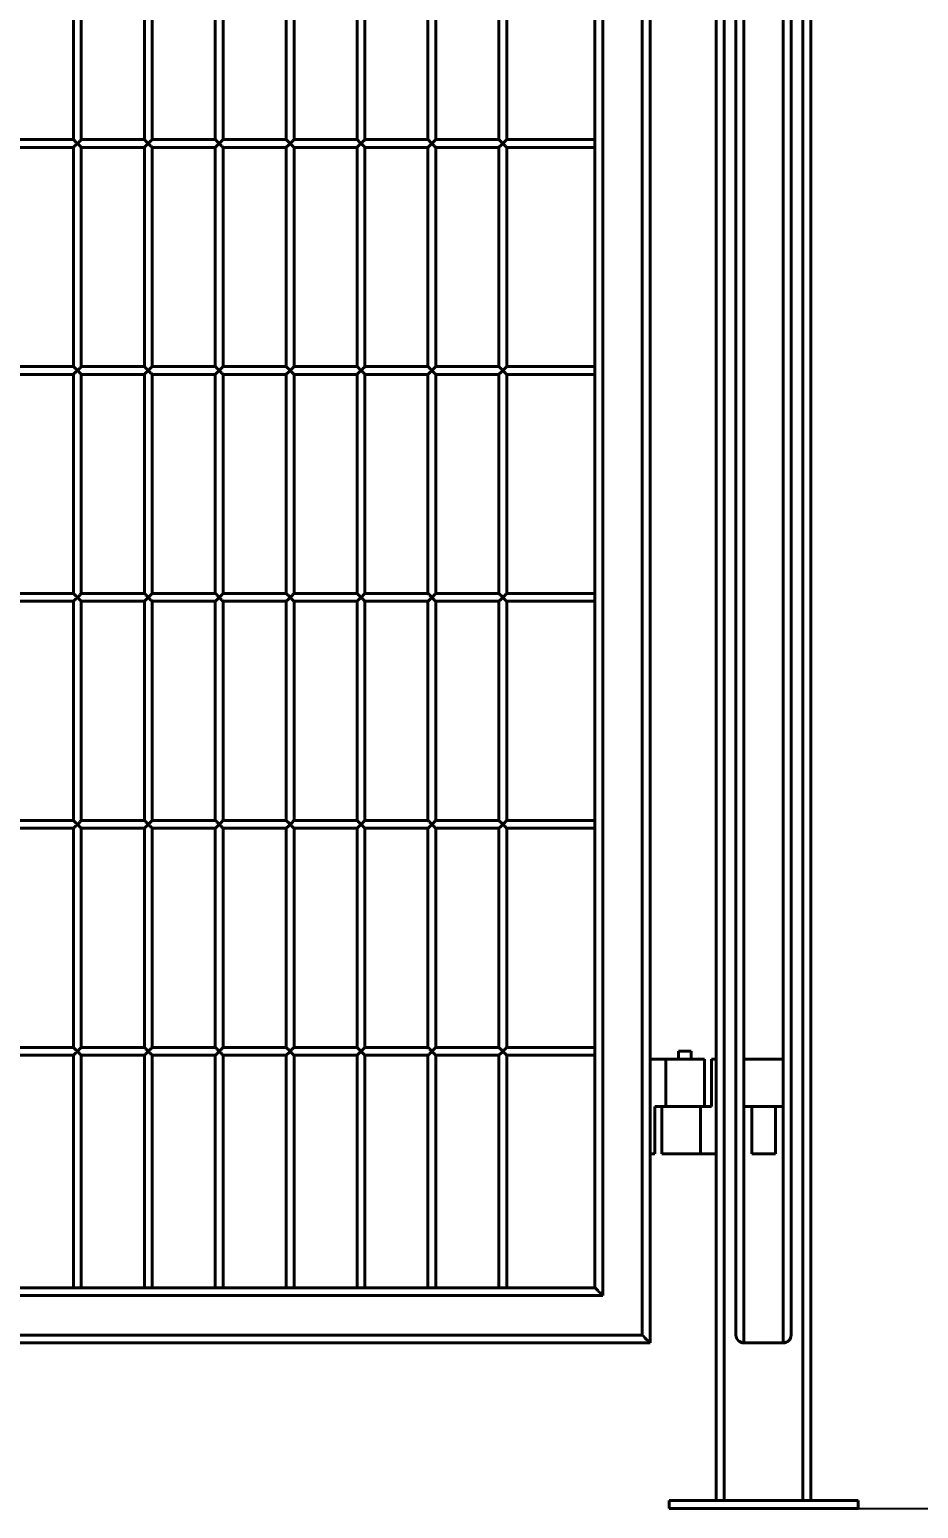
# Model space of a CAD drawing. Header units: millimetres. Extents: x 0 to 297, y 0 to 210.
# Drawn here: x 108.4 to 114.04, y 155.71 to 165.09 of the extents above; entities that cross this region are included whole.
import ezdxf

# ---------------------------------------------------------------- set-up
doc = ezdxf.new("R2010")
doc.units = ezdxf.units.MM
doc.header["$PDSIZE"] = -1
doc.layers.add('标注层', color=4, linetype='Continuous', lineweight=15)
doc.layers.add('轮廓实线层', color=7, linetype='Continuous', lineweight=40)
doc.styles.get("Standard").update_dxf_attribs({"font": 'gbeitc.shx', "height": 3.5})
doc.dimstyles.new('ISO-25', dxfattribs={"dimtxt": 3.5, "dimasz": 2.5, "dimexe": 1.25, "dimexo": 0, "dimtad": 1, "dimtoh": 1, "dimdec": 1, "dimlfac": 100, "dimdsep": 46, "dimtxsty": 'Standard', "dimcen": 2.5, "dimadec": 0, "dimazin": 0, "dimtfac": 1, "dimtdec": 1, "dimtmove": 0, "dimatfit": 3, "dimfxl": 1, "dimarcsym": 0})

# ---------------------------------------------------------------- blocks, each defined once
blk = doc.blocks.new('*D5')
at = {"layer": 'Defpoints', "color": 0, "transparency": 16777216}
for p in [(113.3609, 175.7603), (113.6609, 155.7103), (124.0767, 155.7103)]:
    blk.add_point(p, dxfattribs=at)
at = {"layer": '标注层', "color": 0, "lineweight": -2, "transparency": 16777216}
for p, q in [((113.3609, 175.7603), (125.3267, 175.7603)), ((124.0767, 173.2603), (124.0767, 158.2103)), ((113.6609, 155.7103), (125.3267, 155.7103))]:
    blk.add_line(p, q, dxfattribs=at)
at = {"layer": '标注层', "color": 0, "transparency": 16777216}
for points in [[(123.66, 173.2603), (124.4934, 173.2603), (124.0767, 175.7603)], [(123.66, 158.2103), (124.4934, 158.2103), (124.0767, 155.7103)]]:
    blk.add_solid(points, dxfattribs=at)
at = {"layer": '标注层', "color": 0, "transparency": 16777216, "insert": (121.7017, 165.7353), "char_height": 3.5, "attachment_point": 5, "rotation": 90}
blk.add_mtext('2005', dxfattribs=at)

msp = doc.modelspace()

# ---------------------------------------------------------------- linework, layer by layer
at = {"layer": '轮廓实线层', "color": 7, "linetype": 'Continuous', "lineweight": 40}
for p, q in [((112.7609, 155.7603), (112.7609, 175.7603)), ((112.8109, 175.7603), (112.8109, 155.7603)), ((113.3109, 155.7603), (113.3109, 175.7603)), ((113.3609, 175.7603), (113.3609, 155.7603)), ((112.2909, 156.8103), (112.2909, 174.7103)), ((112.3409, 174.7603), (112.3409, 156.7603)), ((112.8859, 156.8103), (112.8859, 174.7103)), ((112.9359, 174.7603), (112.9359, 156.7603)), ((113.1859, 156.7603), (113.1859, 174.7603)), ((113.2359, 174.7103), (113.2359, 156.8103)), ((112.0409, 174.4603), (112.0409, 157.0603)), ((111.9909, 157.1103), (111.9909, 174.4103)), ((108.6809, 165.7853), (108.6809, 164.3953)), ((108.7309, 164.3953), (108.7309, 165.7853)), ((109.1309, 165.7853), (109.1309, 164.3953)), ((109.1809, 164.3953), (109.1809, 165.7853)), ((109.5809, 165.7853), (109.5809, 164.3953)), ((109.6309, 164.3953), (109.6309, 165.7853)), ((110.0309, 165.7853), (110.0309, 164.3953)), ((110.0809, 164.3953), (110.0809, 165.7853)), ((110.4809, 165.7853), (110.4809, 164.3953)), ((110.5309, 164.3953), (110.5309, 165.7853)), ((110.9309, 165.7853), (110.9309, 164.3953)), ((110.9809, 164.3953), (110.9809, 165.7853)), ((111.3809, 165.7853), (111.3809, 164.3953)), ((111.4309, 164.3953), (111.4309, 165.7853)), ((108.6809, 164.3953), (108.2809, 164.3953)), ((109.1309, 164.3953), (108.7309, 164.3953)), ((109.5809, 164.3953), (109.1809, 164.3953)), ((110.0309, 164.3953), (109.6309, 164.3953)), ((110.4809, 164.3953), (110.0809, 164.3953)), ((110.9309, 164.3953), (110.5309, 164.3953)), ((111.3809, 164.3953), (110.9809, 164.3953)), ((111.9909, 164.3953), (111.4309, 164.3953)), ((108.2809, 164.3453), (108.6809, 164.3453)), ((108.6809, 164.3453), (108.6809, 162.9553)), ((108.7309, 162.9553), (108.7309, 164.3453)), ((108.7309, 164.3453), (109.1309, 164.3453)), ((109.1309, 164.3453), (109.1309, 162.9553)), ((109.1809, 162.9553), (109.1809, 164.3453)), ((109.1809, 164.3453), (109.5809, 164.3453)), ((109.5809, 164.3453), (109.5809, 162.9553)), ((109.6309, 162.9553), (109.6309, 164.3453)), ((109.6309, 164.3453), (110.0309, 164.3453)), ((110.0309, 164.3453), (110.0309, 162.9553)), ((110.0809, 162.9553), (110.0809, 164.3453)), ((110.0809, 164.3453), (110.4809, 164.3453)), ((110.4809, 164.3453), (110.4809, 162.9553)), ((110.5309, 162.9553), (110.5309, 164.3453)), ((110.5309, 164.3453), (110.9309, 164.3453)), ((110.9309, 164.3453), (110.9309, 162.9553)), ((110.9809, 162.9553), (110.9809, 164.3453)), ((110.9809, 164.3453), (111.3809, 164.3453)), ((111.3809, 164.3453), (111.3809, 162.9553)), ((111.4309, 162.9553), (111.4309, 164.3453)), ((111.4309, 164.3453), (111.9909, 164.3453)), ((108.6809, 162.9553), (108.2809, 162.9553)), ((108.2809, 162.9053), (108.6809, 162.9053)), ((108.6809, 162.9053), (108.6809, 161.5153)), ((109.1309, 162.9553), (108.7309, 162.9553)), ((108.7309, 161.5153), (108.7309, 162.9053)), ((108.7309, 162.9053), (109.1309, 162.9053)), ((109.1309, 162.9053), (109.1309, 161.5153)), ((109.5809, 162.9553), (109.1809, 162.9553)), ((109.1809, 161.5153), (109.1809, 162.9053)), ((109.1809, 162.9053), (109.5809, 162.9053)), ((109.5809, 162.9053), (109.5809, 161.5153)), ((110.0309, 162.9553), (109.6309, 162.9553)), ((109.6309, 161.5153), (109.6309, 162.9053)), ((109.6309, 162.9053), (110.0309, 162.9053)), ((110.0309, 162.9053), (110.0309, 161.5153)), ((110.4809, 162.9553), (110.0809, 162.9553)), ((110.0809, 161.5153), (110.0809, 162.9053)), ((110.0809, 162.9053), (110.4809, 162.9053)), ((110.4809, 162.9053), (110.4809, 161.5153)), ((110.9309, 162.9553), (110.5309, 162.9553)), ((110.5309, 161.5153), (110.5309, 162.9053)), ((110.5309, 162.9053), (110.9309, 162.9053)), ((110.9309, 162.9053), (110.9309, 161.5153)), ((111.3809, 162.9553), (110.9809, 162.9553)), ((110.9809, 161.5153), (110.9809, 162.9053)), ((110.9809, 162.9053), (111.3809, 162.9053)), ((111.3809, 162.9053), (111.3809, 161.5153)), ((111.9909, 162.9553), (111.4309, 162.9553)), ((111.4309, 161.5153), (111.4309, 162.9053)), ((111.4309, 162.9053), (111.9909, 162.9053)), ((108.6809, 161.5153), (108.2809, 161.5153)), ((109.1309, 161.5153), (108.7309, 161.5153)), ((109.5809, 161.5153), (109.1809, 161.5153)), ((110.0309, 161.5153), (109.6309, 161.5153)), ((110.4809, 161.5153), (110.0809, 161.5153)), ((110.9309, 161.5153), (110.5309, 161.5153)), ((111.3809, 161.5153), (110.9809, 161.5153)), ((111.9909, 161.5153), (111.4309, 161.5153)), ((108.2809, 161.4653), (108.6809, 161.4653)), ((108.6809, 161.4653), (108.6809, 160.0753)), ((108.7309, 160.0753), (108.7309, 161.4653)), ((108.7309, 161.4653), (109.1309, 161.4653)), ((109.1309, 161.4653), (109.1309, 160.0753)), ((109.1809, 160.0753), (109.1809, 161.4653)), ((109.1809, 161.4653), (109.5809, 161.4653)), ((109.5809, 161.4653), (109.5809, 160.0753)), ((109.6309, 160.0753), (109.6309, 161.4653)), ((109.6309, 161.4653), (110.0309, 161.4653)), ((110.0309, 161.4653), (110.0309, 160.0753)), ((110.0809, 160.0753), (110.0809, 161.4653)), ((110.0809, 161.4653), (110.4809, 161.4653)), ((110.4809, 161.4653), (110.4809, 160.0753)), ((110.5309, 160.0753), (110.5309, 161.4653)), ((110.5309, 161.4653), (110.9309, 161.4653)), ((110.9309, 161.4653), (110.9309, 160.0753)), ((110.9809, 160.0753), (110.9809, 161.4653)), ((110.9809, 161.4653), (111.3809, 161.4653)), ((111.3809, 161.4653), (111.3809, 160.0753)), ((111.4309, 160.0753), (111.4309, 161.4653)), ((111.4309, 161.4653), (111.9909, 161.4653)), ((108.6809, 160.0753), (108.2809, 160.0753)), ((109.1309, 160.0753), (108.7309, 160.0753)), ((109.5809, 160.0753), (109.1809, 160.0753)), ((110.0309, 160.0753), (109.6309, 160.0753)), ((110.4809, 160.0753), (110.0809, 160.0753)), ((110.9309, 160.0753), (110.5309, 160.0753)), ((111.3809, 160.0753), (110.9809, 160.0753)), ((111.9909, 160.0753), (111.4309, 160.0753)), ((108.2809, 160.0253), (108.6809, 160.0253)), ((108.6809, 160.0253), (108.6809, 158.6353)), ((108.7309, 158.6353), (108.7309, 160.0253)), ((108.7309, 160.0253), (109.1309, 160.0253)), ((109.1309, 160.0253), (109.1309, 158.6353)), ((109.1809, 158.6353), (109.1809, 160.0253)), ((109.1809, 160.0253), (109.5809, 160.0253)), ((109.5809, 160.0253), (109.5809, 158.6353)), ((109.6309, 158.6353), (109.6309, 160.0253)), ((109.6309, 160.0253), (110.0309, 160.0253)), ((110.0309, 160.0253), (110.0309, 158.6353)), ((110.0809, 158.6353), (110.0809, 160.0253)), ((110.0809, 160.0253), (110.4809, 160.0253)), ((110.4809, 160.0253), (110.4809, 158.6353)), ((110.5309, 158.6353), (110.5309, 160.0253)), ((110.5309, 160.0253), (110.9309, 160.0253)), ((110.9309, 160.0253), (110.9309, 158.6353)), ((110.9809, 158.6353), (110.9809, 160.0253)), ((110.9809, 160.0253), (111.3809, 160.0253)), ((111.3809, 160.0253), (111.3809, 158.6353)), ((111.4309, 158.6353), (111.4309, 160.0253)), ((111.4309, 160.0253), (111.9909, 160.0253)), ((108.6809, 158.6353), (108.2809, 158.6353)), ((108.2809, 158.5853), (108.6809, 158.5853)), ((108.6809, 158.5853), (108.6809, 157.1103)), ((109.1309, 158.6353), (108.7309, 158.6353)), ((108.7309, 157.1103), (108.7309, 158.5853)), ((108.7309, 158.5853), (109.1309, 158.5853)), ((109.1309, 158.5853), (109.1309, 157.1103)), ((109.5809, 158.6353), (109.1809, 158.6353)), ((109.1809, 157.1103), (109.1809, 158.5853)), ((109.1809, 158.5853), (109.5809, 158.5853)), ((109.5809, 158.5853), (109.5809, 157.1103)), ((110.0309, 158.6353), (109.6309, 158.6353)), ((109.6309, 157.1103), (109.6309, 158.5853)), ((109.6309, 158.5853), (110.0309, 158.5853)), ((110.0309, 158.5853), (110.0309, 157.1103)), ((110.4809, 158.6353), (110.0809, 158.6353)), ((110.0809, 157.1103), (110.0809, 158.5853)), ((110.0809, 158.5853), (110.4809, 158.5853)), ((110.4809, 158.5853), (110.4809, 157.1103)), ((110.9309, 158.6353), (110.5309, 158.6353)), ((110.5309, 157.1103), (110.5309, 158.5853)), ((110.5309, 158.5853), (110.9309, 158.5853)), ((110.9309, 158.5853), (110.9309, 157.1103)), ((111.3809, 158.6353), (110.9809, 158.6353)), ((110.9809, 157.1103), (110.9809, 158.5853)), ((110.9809, 158.5853), (111.3809, 158.5853)), ((111.3809, 158.5853), (111.3809, 157.1103)), ((111.9909, 158.6353), (111.4309, 158.6353)), ((111.4309, 157.1103), (111.4309, 158.5853)), ((111.4309, 158.5853), (111.9909, 158.5853)), ((112.5209, 158.6103), (112.5209, 158.5603)), ((112.5209, 158.6103), (112.6009, 158.6103)), ((112.6009, 158.5603), (112.6009, 158.6103)), ((112.3409, 158.5603), (112.4409, 158.5603)), ((112.6859, 158.5603), (112.4409, 158.5603)), ((112.4409, 158.5603), (112.4409, 158.2603)), ((112.6859, 158.2603), (112.6859, 158.5603)), ((112.7309, 158.2603), (112.7309, 158.5603)), ((112.7309, 158.5603), (112.7609, 158.5603)), ((112.9359, 158.5603), (112.9359, 158.2603)), ((112.9359, 158.5603), (113.1859, 158.5603)), ((113.1859, 158.2603), (113.1859, 158.5603)), ((112.3709, 158.2603), (112.3709, 157.9603)), ((112.4409, 158.2603), (112.3709, 158.2603)), ((112.4159, 158.2603), (112.4159, 157.9603)), ((112.4409, 158.2603), (112.5509, 158.2603)), ((112.6609, 158.2603), (112.5509, 158.2603)), ((112.6609, 157.9603), (112.6609, 158.2603)), ((112.6609, 158.2603), (112.7309, 158.2603)), ((112.9359, 158.2603), (113.1859, 158.2603)), ((112.9859, 158.2603), (112.9859, 157.9603)), ((113.1359, 158.2603), (113.1359, 157.9603)), ((112.3709, 157.9603), (112.3409, 157.9603)), ((112.4159, 157.9603), (112.6609, 157.9603)), ((112.7609, 157.9603), (112.6609, 157.9603)), ((113.1359, 157.9603), (112.9859, 157.9603)), ((104.1309, 157.1103), (111.9909, 157.1103)), ((112.0409, 157.0603), (104.0809, 157.0603)), ((103.8309, 156.8103), (112.2909, 156.8103)), ((112.3409, 156.7603), (103.7809, 156.7603)), ((113.1859, 156.7603), (112.9359, 156.7603)), ((112.4609, 155.7603), (113.6609, 155.7603)), ((112.4609, 155.7603), (112.4609, 155.7103)), ((113.6609, 155.7603), (113.6609, 155.7103)), ((112.4609, 155.7103), (113.6609, 155.7103))]:
    msp.add_line(p, q, dxfattribs=at)
at = {"layer": '轮廓实线层', "color": 7, "linetype": 'Continuous', "lineweight": 40, "flags": 128}
for points in [[(108.6809, 164.3953), (108.681, 164.3952), (108.6819, 164.3943), (108.6835, 164.3926), (108.6859, 164.3902), (108.6891, 164.3871), (108.6927, 164.3834), (108.6969, 164.3793), (108.7013, 164.3749), (108.7059, 164.3703)], [(108.7059, 164.3703), (108.7102, 164.3746), (108.7145, 164.3788), (108.7184, 164.3828), (108.722, 164.3863), (108.7251, 164.3894), (108.7276, 164.3919), (108.7294, 164.3938), (108.7305, 164.3949), (108.7309, 164.3953)], [(109.1309, 164.3953), (109.131, 164.3952), (109.1319, 164.3943), (109.1335, 164.3926), (109.136, 164.3902), (109.1391, 164.3871), (109.1427, 164.3834), (109.1469, 164.3793), (109.1513, 164.3749), (109.1559, 164.3703)], [(109.1559, 164.3703), (109.1602, 164.3746), (109.1645, 164.3788), (109.1684, 164.3828), (109.172, 164.3863), (109.1751, 164.3894), (109.1775, 164.3919), (109.1794, 164.3938), (109.1805, 164.3949), (109.1809, 164.3953)], [(109.5809, 164.3953), (109.581, 164.3952), (109.5819, 164.3943), (109.5835, 164.3926), (109.5859, 164.3902), (109.5891, 164.3871), (109.5927, 164.3834), (109.5969, 164.3793), (109.6013, 164.3749), (109.6059, 164.3703)], [(109.6059, 164.3703), (109.6102, 164.3746), (109.6144, 164.3788), (109.6184, 164.3828), (109.622, 164.3863), (109.6251, 164.3894), (109.6276, 164.3919), (109.6294, 164.3938), (109.6305, 164.3949), (109.6309, 164.3953)], [(110.0309, 164.3953), (110.031, 164.3952), (110.0319, 164.3943), (110.0335, 164.3926), (110.0359, 164.3902), (110.0391, 164.3871), (110.0427, 164.3834), (110.0469, 164.3793), (110.0513, 164.3749), (110.0559, 164.3703)], [(110.0559, 164.3703), (110.0602, 164.3746), (110.0645, 164.3788), (110.0684, 164.3828), (110.072, 164.3863), (110.0751, 164.3894), (110.0776, 164.3919), (110.0794, 164.3938), (110.0805, 164.3949), (110.0809, 164.3953)], [(110.4809, 164.3953), (110.481, 164.3952), (110.4819, 164.3943), (110.4835, 164.3926), (110.486, 164.3902), (110.4891, 164.3871), (110.4927, 164.3834), (110.4969, 164.3793), (110.5013, 164.3749), (110.5059, 164.3703)], [(110.5059, 164.3703), (110.5102, 164.3746), (110.5145, 164.3788), (110.5184, 164.3828), (110.522, 164.3863), (110.5251, 164.3894), (110.5275, 164.3919), (110.5294, 164.3938), (110.5305, 164.3949), (110.5309, 164.3953)], [(110.9309, 164.3953), (110.931, 164.3952), (110.9319, 164.3943), (110.9335, 164.3926), (110.9359, 164.3902), (110.9391, 164.3871), (110.9427, 164.3834), (110.9469, 164.3793), (110.9513, 164.3749), (110.9559, 164.3703)], [(110.9559, 164.3703), (110.9602, 164.3746), (110.9645, 164.3788), (110.9684, 164.3828), (110.972, 164.3863), (110.9751, 164.3894), (110.9776, 164.3919), (110.9794, 164.3938), (110.9805, 164.3949), (110.9809, 164.3953)], [(111.3809, 164.3953), (111.381, 164.3952), (111.3819, 164.3943), (111.3835, 164.3926), (111.3859, 164.3902), (111.3891, 164.3871), (111.3927, 164.3834), (111.3969, 164.3793), (111.4013, 164.3749), (111.4059, 164.3703)], [(111.4059, 164.3703), (111.4102, 164.3746), (111.4145, 164.3788), (111.4184, 164.3828), (111.422, 164.3863), (111.4251, 164.3894), (111.4276, 164.3919), (111.4294, 164.3938), (111.4305, 164.3949), (111.4309, 164.3953)], [(108.7059, 164.3703), (108.7013, 164.3657), (108.6969, 164.3612), (108.6927, 164.3571), (108.6891, 164.3534), (108.6859, 164.3503), (108.6835, 164.3479), (108.6819, 164.3462), (108.681, 164.3454), (108.6809, 164.3453)], [(108.7309, 164.3453), (108.7305, 164.3456), (108.7294, 164.3468), (108.7276, 164.3486), (108.7251, 164.3511), (108.722, 164.3542), (108.7184, 164.3578), (108.7145, 164.3617), (108.7102, 164.3659), (108.7059, 164.3703)], [(109.1559, 164.3703), (109.1513, 164.3657), (109.1469, 164.3612), (109.1427, 164.3571), (109.1391, 164.3534), (109.136, 164.3503), (109.1335, 164.3479), (109.1319, 164.3462), (109.131, 164.3454), (109.1309, 164.3453)], [(109.1809, 164.3453), (109.1805, 164.3456), (109.1794, 164.3468), (109.1775, 164.3486), (109.1751, 164.3511), (109.172, 164.3542), (109.1684, 164.3578), (109.1645, 164.3617), (109.1602, 164.3659), (109.1559, 164.3703)], [(109.6059, 164.3703), (109.6013, 164.3657), (109.5969, 164.3612), (109.5927, 164.3571), (109.5891, 164.3534), (109.5859, 164.3503), (109.5835, 164.3479), (109.5819, 164.3462), (109.581, 164.3454), (109.5809, 164.3453)], [(109.6309, 164.3453), (109.6305, 164.3456), (109.6294, 164.3468), (109.6276, 164.3486), (109.6251, 164.3511), (109.622, 164.3542), (109.6184, 164.3578), (109.6144, 164.3617), (109.6102, 164.3659), (109.6059, 164.3703)], [(110.0559, 164.3703), (110.0513, 164.3657), (110.0469, 164.3612), (110.0427, 164.3571), (110.0391, 164.3534), (110.0359, 164.3503), (110.0335, 164.3479), (110.0319, 164.3462), (110.031, 164.3454), (110.0309, 164.3453)], [(110.0809, 164.3453), (110.0805, 164.3456), (110.0794, 164.3468), (110.0776, 164.3486), (110.0751, 164.3511), (110.072, 164.3542), (110.0684, 164.3578), (110.0645, 164.3617), (110.0602, 164.3659), (110.0559, 164.3703)], [(110.5059, 164.3703), (110.5013, 164.3657), (110.4969, 164.3612), (110.4927, 164.3571), (110.4891, 164.3534), (110.486, 164.3503), (110.4835, 164.3479), (110.4819, 164.3462), (110.481, 164.3454), (110.4809, 164.3453)], [(110.5309, 164.3453), (110.5305, 164.3456), (110.5294, 164.3468), (110.5275, 164.3486), (110.5251, 164.3511), (110.522, 164.3542), (110.5184, 164.3578), (110.5145, 164.3617), (110.5102, 164.3659), (110.5059, 164.3703)], [(110.9559, 164.3703), (110.9513, 164.3657), (110.9469, 164.3612), (110.9427, 164.3571), (110.9391, 164.3534), (110.9359, 164.3503), (110.9335, 164.3479), (110.9319, 164.3462), (110.931, 164.3454), (110.9309, 164.3453)], [(110.9809, 164.3453), (110.9805, 164.3456), (110.9794, 164.3468), (110.9776, 164.3486), (110.9751, 164.3511), (110.972, 164.3542), (110.9684, 164.3578), (110.9645, 164.3617), (110.9602, 164.3659), (110.9559, 164.3703)], [(111.4059, 164.3703), (111.4013, 164.3657), (111.3969, 164.3612), (111.3927, 164.3571), (111.3891, 164.3534), (111.3859, 164.3503), (111.3835, 164.3479), (111.3819, 164.3462), (111.381, 164.3454), (111.3809, 164.3453)], [(111.4309, 164.3453), (111.4305, 164.3456), (111.4294, 164.3468), (111.4276, 164.3486), (111.4251, 164.3511), (111.422, 164.3542), (111.4184, 164.3578), (111.4145, 164.3617), (111.4102, 164.3659), (111.4059, 164.3703)], [(108.6809, 162.9553), (108.681, 162.9552), (108.6819, 162.9543), (108.6835, 162.9526), (108.6859, 162.9502), (108.6891, 162.9471), (108.6927, 162.9434), (108.6969, 162.9393), (108.7013, 162.9349), (108.7059, 162.9303)], [(108.7059, 162.9303), (108.7013, 162.9257), (108.6969, 162.9212), (108.6927, 162.9171), (108.6891, 162.9134), (108.6859, 162.9103), (108.6835, 162.9079), (108.6819, 162.9062), (108.681, 162.9054), (108.6809, 162.9053)], [(108.7059, 162.9303), (108.7102, 162.9346), (108.7145, 162.9388), (108.7184, 162.9428), (108.722, 162.9463), (108.7251, 162.9494), (108.7276, 162.9519), (108.7294, 162.9538), (108.7305, 162.9549), (108.7309, 162.9553)], [(108.7309, 162.9053), (108.7305, 162.9056), (108.7294, 162.9068), (108.7276, 162.9086), (108.7251, 162.9111), (108.722, 162.9142), (108.7184, 162.9178), (108.7145, 162.9217), (108.7102, 162.9259), (108.7059, 162.9303)], [(109.1309, 162.9553), (109.131, 162.9552), (109.1319, 162.9543), (109.1335, 162.9526), (109.136, 162.9502), (109.1391, 162.9471), (109.1427, 162.9434), (109.1469, 162.9393), (109.1513, 162.9349), (109.1559, 162.9303)], [(109.1559, 162.9303), (109.1513, 162.9257), (109.1469, 162.9212), (109.1427, 162.9171), (109.1391, 162.9134), (109.136, 162.9103), (109.1335, 162.9079), (109.1319, 162.9062), (109.131, 162.9054), (109.1309, 162.9053)], [(109.1559, 162.9303), (109.1602, 162.9346), (109.1645, 162.9388), (109.1684, 162.9428), (109.172, 162.9463), (109.1751, 162.9494), (109.1775, 162.9519), (109.1794, 162.9538), (109.1805, 162.9549), (109.1809, 162.9553)], [(109.1809, 162.9053), (109.1805, 162.9056), (109.1794, 162.9068), (109.1775, 162.9086), (109.1751, 162.9111), (109.172, 162.9142), (109.1684, 162.9178), (109.1645, 162.9217), (109.1602, 162.9259), (109.1559, 162.9303)], [(109.5809, 162.9553), (109.581, 162.9552), (109.5819, 162.9543), (109.5835, 162.9526), (109.5859, 162.9502), (109.5891, 162.9471), (109.5927, 162.9434), (109.5969, 162.9393), (109.6013, 162.9349), (109.6059, 162.9303)], [(109.6059, 162.9303), (109.6013, 162.9257), (109.5969, 162.9212), (109.5927, 162.9171), (109.5891, 162.9134), (109.5859, 162.9103), (109.5835, 162.9079), (109.5819, 162.9062), (109.581, 162.9054), (109.5809, 162.9053)], [(109.6059, 162.9303), (109.6102, 162.9346), (109.6144, 162.9388), (109.6184, 162.9428), (109.622, 162.9463), (109.6251, 162.9494), (109.6276, 162.9519), (109.6294, 162.9538), (109.6305, 162.9549), (109.6309, 162.9553)], [(109.6309, 162.9053), (109.6305, 162.9056), (109.6294, 162.9068), (109.6276, 162.9086), (109.6251, 162.9111), (109.622, 162.9142), (109.6184, 162.9178), (109.6144, 162.9217), (109.6102, 162.9259), (109.6059, 162.9303)], [(110.0309, 162.9553), (110.031, 162.9552), (110.0319, 162.9543), (110.0335, 162.9526), (110.0359, 162.9502), (110.0391, 162.9471), (110.0427, 162.9434), (110.0469, 162.9393), (110.0513, 162.9349), (110.0559, 162.9303)], [(110.0559, 162.9303), (110.0513, 162.9257), (110.0469, 162.9212), (110.0427, 162.9171), (110.0391, 162.9134), (110.0359, 162.9103), (110.0335, 162.9079), (110.0319, 162.9062), (110.031, 162.9054), (110.0309, 162.9053)], [(110.0559, 162.9303), (110.0602, 162.9346), (110.0645, 162.9388), (110.0684, 162.9428), (110.072, 162.9463), (110.0751, 162.9494), (110.0776, 162.9519), (110.0794, 162.9538), (110.0805, 162.9549), (110.0809, 162.9553)], [(110.0809, 162.9053), (110.0805, 162.9056), (110.0794, 162.9068), (110.0776, 162.9086), (110.0751, 162.9111), (110.072, 162.9142), (110.0684, 162.9178), (110.0645, 162.9217), (110.0602, 162.9259), (110.0559, 162.9303)], [(110.4809, 162.9553), (110.481, 162.9552), (110.4819, 162.9543), (110.4835, 162.9526), (110.486, 162.9502), (110.4891, 162.9471), (110.4927, 162.9434), (110.4969, 162.9393), (110.5013, 162.9349), (110.5059, 162.9303)], [(110.5059, 162.9303), (110.5013, 162.9257), (110.4969, 162.9212), (110.4927, 162.9171), (110.4891, 162.9134), (110.486, 162.9103), (110.4835, 162.9079), (110.4819, 162.9062), (110.481, 162.9054), (110.4809, 162.9053)], [(110.5059, 162.9303), (110.5102, 162.9346), (110.5145, 162.9388), (110.5184, 162.9428), (110.522, 162.9463), (110.5251, 162.9494), (110.5275, 162.9519), (110.5294, 162.9538), (110.5305, 162.9549), (110.5309, 162.9553)], [(110.5309, 162.9053), (110.5305, 162.9056), (110.5294, 162.9068), (110.5275, 162.9086), (110.5251, 162.9111), (110.522, 162.9142), (110.5184, 162.9178), (110.5145, 162.9217), (110.5102, 162.9259), (110.5059, 162.9303)], [(110.9309, 162.9553), (110.931, 162.9552), (110.9319, 162.9543), (110.9335, 162.9526), (110.9359, 162.9502), (110.9391, 162.9471), (110.9427, 162.9434), (110.9469, 162.9393), (110.9513, 162.9349), (110.9559, 162.9303)], [(110.9559, 162.9303), (110.9513, 162.9257), (110.9469, 162.9212), (110.9427, 162.9171), (110.9391, 162.9134), (110.9359, 162.9103), (110.9335, 162.9079), (110.9319, 162.9062), (110.931, 162.9054), (110.9309, 162.9053)], [(110.9559, 162.9303), (110.9602, 162.9346), (110.9645, 162.9388), (110.9684, 162.9428), (110.972, 162.9463), (110.9751, 162.9494), (110.9776, 162.9519), (110.9794, 162.9538), (110.9805, 162.9549), (110.9809, 162.9553)], [(110.9809, 162.9053), (110.9805, 162.9056), (110.9794, 162.9068), (110.9776, 162.9086), (110.9751, 162.9111), (110.972, 162.9142), (110.9684, 162.9178), (110.9645, 162.9217), (110.9602, 162.9259), (110.9559, 162.9303)], [(111.3809, 162.9553), (111.381, 162.9552), (111.3819, 162.9543), (111.3835, 162.9526), (111.3859, 162.9502), (111.3891, 162.9471), (111.3927, 162.9434), (111.3969, 162.9393), (111.4013, 162.9349), (111.4059, 162.9303)], [(111.4059, 162.9303), (111.4013, 162.9257), (111.3969, 162.9212), (111.3927, 162.9171), (111.3891, 162.9134), (111.3859, 162.9103), (111.3835, 162.9079), (111.3819, 162.9062), (111.381, 162.9054), (111.3809, 162.9053)], [(111.4059, 162.9303), (111.4102, 162.9346), (111.4145, 162.9388), (111.4184, 162.9428), (111.422, 162.9463), (111.4251, 162.9494), (111.4276, 162.9519), (111.4294, 162.9538), (111.4305, 162.9549), (111.4309, 162.9553)], [(111.4309, 162.9053), (111.4305, 162.9056), (111.4294, 162.9068), (111.4276, 162.9086), (111.4251, 162.9111), (111.422, 162.9142), (111.4184, 162.9178), (111.4145, 162.9217), (111.4102, 162.9259), (111.4059, 162.9303)], [(108.6809, 161.5153), (108.681, 161.5152), (108.6819, 161.5143), (108.6835, 161.5126), (108.6859, 161.5102), (108.6891, 161.5071), (108.6927, 161.5034), (108.6969, 161.4993), (108.7013, 161.4949), (108.7059, 161.4903)], [(108.7059, 161.4903), (108.7013, 161.4857), (108.6969, 161.4812), (108.6927, 161.4771), (108.6891, 161.4734), (108.6859, 161.4703), (108.6835, 161.4679), (108.6819, 161.4662), (108.681, 161.4654), (108.6809, 161.4653)], [(108.7059, 161.4903), (108.7102, 161.4946), (108.7145, 161.4988), (108.7184, 161.5028), (108.722, 161.5063), (108.7251, 161.5094), (108.7276, 161.5119), (108.7294, 161.5138), (108.7305, 161.5149), (108.7309, 161.5153)], [(108.7309, 161.4653), (108.7305, 161.4656), (108.7294, 161.4668), (108.7276, 161.4686), (108.7251, 161.4711), (108.722, 161.4742), (108.7184, 161.4778), (108.7145, 161.4817), (108.7102, 161.4859), (108.7059, 161.4903)], [(109.1309, 161.5153), (109.131, 161.5152), (109.1319, 161.5143), (109.1335, 161.5126), (109.136, 161.5102), (109.1391, 161.5071), (109.1427, 161.5034), (109.1469, 161.4993), (109.1513, 161.4949), (109.1559, 161.4903)], [(109.1559, 161.4903), (109.1513, 161.4857), (109.1469, 161.4812), (109.1427, 161.4771), (109.1391, 161.4734), (109.136, 161.4703), (109.1335, 161.4679), (109.1319, 161.4662), (109.131, 161.4654), (109.1309, 161.4653)], [(109.1559, 161.4903), (109.1602, 161.4946), (109.1645, 161.4988), (109.1684, 161.5028), (109.172, 161.5063), (109.1751, 161.5094), (109.1775, 161.5119), (109.1794, 161.5138), (109.1805, 161.5149), (109.1809, 161.5153)], [(109.1809, 161.4653), (109.1805, 161.4656), (109.1794, 161.4668), (109.1775, 161.4686), (109.1751, 161.4711), (109.172, 161.4742), (109.1684, 161.4778), (109.1645, 161.4817), (109.1602, 161.4859), (109.1559, 161.4903)], [(109.5809, 161.5153), (109.581, 161.5152), (109.5819, 161.5143), (109.5835, 161.5126), (109.5859, 161.5102), (109.5891, 161.5071), (109.5927, 161.5034), (109.5969, 161.4993), (109.6013, 161.4949), (109.6059, 161.4903)], [(109.6059, 161.4903), (109.6013, 161.4857), (109.5969, 161.4812), (109.5927, 161.4771), (109.5891, 161.4734), (109.5859, 161.4703), (109.5835, 161.4679), (109.5819, 161.4662), (109.581, 161.4654), (109.5809, 161.4653)], [(109.6059, 161.4903), (109.6102, 161.4946), (109.6144, 161.4988), (109.6184, 161.5028), (109.622, 161.5063), (109.6251, 161.5094), (109.6276, 161.5119), (109.6294, 161.5138), (109.6305, 161.5149), (109.6309, 161.5153)], [(109.6309, 161.4653), (109.6305, 161.4656), (109.6294, 161.4668), (109.6276, 161.4686), (109.6251, 161.4711), (109.622, 161.4742), (109.6184, 161.4778), (109.6144, 161.4817), (109.6102, 161.4859), (109.6059, 161.4903)], [(110.0309, 161.5153), (110.031, 161.5152), (110.0319, 161.5143), (110.0335, 161.5126), (110.0359, 161.5102), (110.0391, 161.5071), (110.0427, 161.5034), (110.0469, 161.4993), (110.0513, 161.4949), (110.0559, 161.4903)], [(110.0559, 161.4903), (110.0513, 161.4857), (110.0469, 161.4812), (110.0427, 161.4771), (110.0391, 161.4734), (110.0359, 161.4703), (110.0335, 161.4679), (110.0319, 161.4662), (110.031, 161.4654), (110.0309, 161.4653)], [(110.0559, 161.4903), (110.0602, 161.4946), (110.0645, 161.4988), (110.0684, 161.5028), (110.072, 161.5063), (110.0751, 161.5094), (110.0776, 161.5119), (110.0794, 161.5138), (110.0805, 161.5149), (110.0809, 161.5153)], [(110.0809, 161.4653), (110.0805, 161.4656), (110.0794, 161.4668), (110.0776, 161.4686), (110.0751, 161.4711), (110.072, 161.4742), (110.0684, 161.4778), (110.0645, 161.4817), (110.0602, 161.4859), (110.0559, 161.4903)], [(110.4809, 161.5153), (110.481, 161.5152), (110.4819, 161.5143), (110.4835, 161.5126), (110.486, 161.5102), (110.4891, 161.5071), (110.4927, 161.5034), (110.4969, 161.4993), (110.5013, 161.4949), (110.5059, 161.4903)], [(110.5059, 161.4903), (110.5013, 161.4857), (110.4969, 161.4812), (110.4927, 161.4771), (110.4891, 161.4734), (110.486, 161.4703), (110.4835, 161.4679), (110.4819, 161.4662), (110.481, 161.4654), (110.4809, 161.4653)], [(110.5059, 161.4903), (110.5102, 161.4946), (110.5145, 161.4988), (110.5184, 161.5028), (110.522, 161.5063), (110.5251, 161.5094), (110.5275, 161.5119), (110.5294, 161.5138), (110.5305, 161.5149), (110.5309, 161.5153)], [(110.5309, 161.4653), (110.5305, 161.4656), (110.5294, 161.4668), (110.5275, 161.4686), (110.5251, 161.4711), (110.522, 161.4742), (110.5184, 161.4778), (110.5145, 161.4817), (110.5102, 161.4859), (110.5059, 161.4903)], [(110.9309, 161.5153), (110.931, 161.5152), (110.9319, 161.5143), (110.9335, 161.5126), (110.9359, 161.5102), (110.9391, 161.5071), (110.9427, 161.5034), (110.9469, 161.4993), (110.9513, 161.4949), (110.9559, 161.4903)], [(110.9559, 161.4903), (110.9513, 161.4857), (110.9469, 161.4812), (110.9427, 161.4771), (110.9391, 161.4734), (110.9359, 161.4703), (110.9335, 161.4679), (110.9319, 161.4662), (110.931, 161.4654), (110.9309, 161.4653)], [(110.9559, 161.4903), (110.9602, 161.4946), (110.9645, 161.4988), (110.9684, 161.5028), (110.972, 161.5063), (110.9751, 161.5094), (110.9776, 161.5119), (110.9794, 161.5138), (110.9805, 161.5149), (110.9809, 161.5153)], [(110.9809, 161.4653), (110.9805, 161.4656), (110.9794, 161.4668), (110.9776, 161.4686), (110.9751, 161.4711), (110.972, 161.4742), (110.9684, 161.4778), (110.9645, 161.4817), (110.9602, 161.4859), (110.9559, 161.4903)], [(111.3809, 161.5153), (111.381, 161.5152), (111.3819, 161.5143), (111.3835, 161.5126), (111.3859, 161.5102), (111.3891, 161.5071), (111.3927, 161.5034), (111.3969, 161.4993), (111.4013, 161.4949), (111.4059, 161.4903)], [(111.4059, 161.4903), (111.4013, 161.4857), (111.3969, 161.4812), (111.3927, 161.4771), (111.3891, 161.4734), (111.3859, 161.4703), (111.3835, 161.4679), (111.3819, 161.4662), (111.381, 161.4654), (111.3809, 161.4653)], [(111.4059, 161.4903), (111.4102, 161.4946), (111.4145, 161.4988), (111.4184, 161.5028), (111.422, 161.5063), (111.4251, 161.5094), (111.4276, 161.5119), (111.4294, 161.5138), (111.4305, 161.5149), (111.4309, 161.5153)], [(111.4309, 161.4653), (111.4305, 161.4656), (111.4294, 161.4668), (111.4276, 161.4686), (111.4251, 161.4711), (111.422, 161.4742), (111.4184, 161.4778), (111.4145, 161.4817), (111.4102, 161.4859), (111.4059, 161.4903)], [(108.6809, 160.0753), (108.681, 160.0752), (108.6819, 160.0743), (108.6835, 160.0726), (108.6859, 160.0702), (108.6891, 160.0671), (108.6927, 160.0634), (108.6969, 160.0593), (108.7013, 160.0549), (108.7059, 160.0503)], [(108.7059, 160.0503), (108.7102, 160.0546), (108.7145, 160.0588), (108.7184, 160.0628), (108.722, 160.0663), (108.7251, 160.0694), (108.7276, 160.0719), (108.7294, 160.0738), (108.7305, 160.0749), (108.7309, 160.0753)], [(109.1309, 160.0753), (109.131, 160.0752), (109.1319, 160.0743), (109.1335, 160.0726), (109.136, 160.0702), (109.1391, 160.0671), (109.1427, 160.0634), (109.1469, 160.0593), (109.1513, 160.0549), (109.1559, 160.0503)], [(109.1559, 160.0503), (109.1602, 160.0546), (109.1645, 160.0588), (109.1684, 160.0628), (109.172, 160.0663), (109.1751, 160.0694), (109.1775, 160.0719), (109.1794, 160.0738), (109.1805, 160.0749), (109.1809, 160.0753)], [(109.5809, 160.0753), (109.581, 160.0752), (109.5819, 160.0743), (109.5835, 160.0726), (109.5859, 160.0702), (109.5891, 160.0671), (109.5927, 160.0634), (109.5969, 160.0593), (109.6013, 160.0549), (109.6059, 160.0503)], [(109.6059, 160.0503), (109.6102, 160.0546), (109.6144, 160.0588), (109.6184, 160.0628), (109.622, 160.0663), (109.6251, 160.0694), (109.6276, 160.0719), (109.6294, 160.0738), (109.6305, 160.0749), (109.6309, 160.0753)], [(110.0309, 160.0753), (110.031, 160.0752), (110.0319, 160.0743), (110.0335, 160.0726), (110.0359, 160.0702), (110.0391, 160.0671), (110.0427, 160.0634), (110.0469, 160.0593), (110.0513, 160.0549), (110.0559, 160.0503)], [(110.0559, 160.0503), (110.0602, 160.0546), (110.0645, 160.0588), (110.0684, 160.0628), (110.072, 160.0663), (110.0751, 160.0694), (110.0776, 160.0719), (110.0794, 160.0738), (110.0805, 160.0749), (110.0809, 160.0753)], [(110.4809, 160.0753), (110.481, 160.0752), (110.4819, 160.0743), (110.4835, 160.0726), (110.486, 160.0702), (110.4891, 160.0671), (110.4927, 160.0634), (110.4969, 160.0593), (110.5013, 160.0549), (110.5059, 160.0503)], [(110.5059, 160.0503), (110.5102, 160.0546), (110.5145, 160.0588), (110.5184, 160.0628), (110.522, 160.0663), (110.5251, 160.0694), (110.5275, 160.0719), (110.5294, 160.0738), (110.5305, 160.0749), (110.5309, 160.0753)], [(110.9309, 160.0753), (110.931, 160.0752), (110.9319, 160.0743), (110.9335, 160.0726), (110.9359, 160.0702), (110.9391, 160.0671), (110.9427, 160.0634), (110.9469, 160.0593), (110.9513, 160.0549), (110.9559, 160.0503)], [(110.9559, 160.0503), (110.9602, 160.0546), (110.9645, 160.0588), (110.9684, 160.0628), (110.972, 160.0663), (110.9751, 160.0694), (110.9776, 160.0719), (110.9794, 160.0738), (110.9805, 160.0749), (110.9809, 160.0753)], [(111.3809, 160.0753), (111.381, 160.0752), (111.3819, 160.0743), (111.3835, 160.0726), (111.3859, 160.0702), (111.3891, 160.0671), (111.3927, 160.0634), (111.3969, 160.0593), (111.4013, 160.0549), (111.4059, 160.0503)], [(111.4059, 160.0503), (111.4102, 160.0546), (111.4145, 160.0588), (111.4184, 160.0628), (111.422, 160.0663), (111.4251, 160.0694), (111.4276, 160.0719), (111.4294, 160.0738), (111.4305, 160.0749), (111.4309, 160.0753)], [(108.7059, 160.0503), (108.7013, 160.0457), (108.6969, 160.0412), (108.6927, 160.0371), (108.6891, 160.0334), (108.6859, 160.0303), (108.6835, 160.0279), (108.6819, 160.0262), (108.681, 160.0254), (108.6809, 160.0253)], [(108.7309, 160.0253), (108.7305, 160.0256), (108.7294, 160.0268), (108.7276, 160.0286), (108.7251, 160.0311), (108.722, 160.0342), (108.7184, 160.0378), (108.7145, 160.0417), (108.7102, 160.0459), (108.7059, 160.0503)], [(109.1559, 160.0503), (109.1513, 160.0457), (109.1469, 160.0412), (109.1427, 160.0371), (109.1391, 160.0334), (109.136, 160.0303), (109.1335, 160.0279), (109.1319, 160.0262), (109.131, 160.0254), (109.1309, 160.0253)], [(109.1809, 160.0253), (109.1805, 160.0256), (109.1794, 160.0268), (109.1775, 160.0286), (109.1751, 160.0311), (109.172, 160.0342), (109.1684, 160.0378), (109.1645, 160.0417), (109.1602, 160.0459), (109.1559, 160.0503)], [(109.6059, 160.0503), (109.6013, 160.0457), (109.5969, 160.0412), (109.5927, 160.0371), (109.5891, 160.0334), (109.5859, 160.0303), (109.5835, 160.0279), (109.5819, 160.0262), (109.581, 160.0254), (109.5809, 160.0253)], [(109.6309, 160.0253), (109.6305, 160.0256), (109.6294, 160.0268), (109.6276, 160.0286), (109.6251, 160.0311), (109.622, 160.0342), (109.6184, 160.0378), (109.6144, 160.0417), (109.6102, 160.0459), (109.6059, 160.0503)], [(110.0559, 160.0503), (110.0513, 160.0457), (110.0469, 160.0412), (110.0427, 160.0371), (110.0391, 160.0334), (110.0359, 160.0303), (110.0335, 160.0279), (110.0319, 160.0262), (110.031, 160.0254), (110.0309, 160.0253)], [(110.0809, 160.0253), (110.0805, 160.0256), (110.0794, 160.0268), (110.0776, 160.0286), (110.0751, 160.0311), (110.072, 160.0342), (110.0684, 160.0378), (110.0645, 160.0417), (110.0602, 160.0459), (110.0559, 160.0503)], [(110.5059, 160.0503), (110.5013, 160.0457), (110.4969, 160.0412), (110.4927, 160.0371), (110.4891, 160.0334), (110.486, 160.0303), (110.4835, 160.0279), (110.4819, 160.0262), (110.481, 160.0254), (110.4809, 160.0253)], [(110.5309, 160.0253), (110.5305, 160.0256), (110.5294, 160.0268), (110.5275, 160.0286), (110.5251, 160.0311), (110.522, 160.0342), (110.5184, 160.0378), (110.5145, 160.0417), (110.5102, 160.0459), (110.5059, 160.0503)], [(110.9559, 160.0503), (110.9513, 160.0457), (110.9469, 160.0412), (110.9427, 160.0371), (110.9391, 160.0334), (110.9359, 160.0303), (110.9335, 160.0279), (110.9319, 160.0262), (110.931, 160.0254), (110.9309, 160.0253)], [(110.9809, 160.0253), (110.9805, 160.0256), (110.9794, 160.0268), (110.9776, 160.0286), (110.9751, 160.0311), (110.972, 160.0342), (110.9684, 160.0378), (110.9645, 160.0417), (110.9602, 160.0459), (110.9559, 160.0503)], [(111.4059, 160.0503), (111.4013, 160.0457), (111.3969, 160.0412), (111.3927, 160.0371), (111.3891, 160.0334), (111.3859, 160.0303), (111.3835, 160.0279), (111.3819, 160.0262), (111.381, 160.0254), (111.3809, 160.0253)], [(111.4309, 160.0253), (111.4305, 160.0256), (111.4294, 160.0268), (111.4276, 160.0286), (111.4251, 160.0311), (111.422, 160.0342), (111.4184, 160.0378), (111.4145, 160.0417), (111.4102, 160.0459), (111.4059, 160.0503)], [(108.6809, 158.6353), (108.681, 158.6352), (108.6819, 158.6343), (108.6835, 158.6326), (108.6859, 158.6302), (108.6891, 158.6271), (108.6927, 158.6234), (108.6969, 158.6193), (108.7013, 158.6149), (108.7059, 158.6103)], [(108.7059, 158.6103), (108.7013, 158.6057), (108.6969, 158.6012), (108.6927, 158.5971), (108.6891, 158.5934), (108.6859, 158.5903), (108.6835, 158.5879), (108.6819, 158.5862), (108.681, 158.5854), (108.6809, 158.5853)], [(108.7059, 158.6103), (108.7102, 158.6146), (108.7145, 158.6188), (108.7184, 158.6228), (108.722, 158.6263), (108.7251, 158.6294), (108.7276, 158.6319), (108.7294, 158.6338), (108.7305, 158.6349), (108.7309, 158.6353)], [(108.7309, 158.5853), (108.7305, 158.5856), (108.7294, 158.5868), (108.7276, 158.5886), (108.7251, 158.5911), (108.722, 158.5942), (108.7184, 158.5978), (108.7145, 158.6017), (108.7102, 158.6059), (108.7059, 158.6103)], [(109.1309, 158.6353), (109.131, 158.6352), (109.1319, 158.6343), (109.1335, 158.6326), (109.136, 158.6302), (109.1391, 158.6271), (109.1427, 158.6234), (109.1469, 158.6193), (109.1513, 158.6149), (109.1559, 158.6103)], [(109.1559, 158.6103), (109.1513, 158.6057), (109.1469, 158.6012), (109.1427, 158.5971), (109.1391, 158.5934), (109.136, 158.5903), (109.1335, 158.5879), (109.1319, 158.5862), (109.131, 158.5854), (109.1309, 158.5853)], [(109.1559, 158.6103), (109.1602, 158.6146), (109.1645, 158.6188), (109.1684, 158.6228), (109.172, 158.6263), (109.1751, 158.6294), (109.1775, 158.6319), (109.1794, 158.6338), (109.1805, 158.6349), (109.1809, 158.6353)], [(109.1809, 158.5853), (109.1805, 158.5856), (109.1794, 158.5868), (109.1775, 158.5886), (109.1751, 158.5911), (109.172, 158.5942), (109.1684, 158.5978), (109.1645, 158.6017), (109.1602, 158.6059), (109.1559, 158.6103)], [(109.5809, 158.6353), (109.581, 158.6352), (109.5819, 158.6343), (109.5835, 158.6326), (109.5859, 158.6302), (109.5891, 158.6271), (109.5927, 158.6234), (109.5969, 158.6193), (109.6013, 158.6149), (109.6059, 158.6103)], [(109.6059, 158.6103), (109.6013, 158.6057), (109.5969, 158.6012), (109.5927, 158.5971), (109.5891, 158.5934), (109.5859, 158.5903), (109.5835, 158.5879), (109.5819, 158.5862), (109.581, 158.5854), (109.5809, 158.5853)], [(109.6059, 158.6103), (109.6102, 158.6146), (109.6144, 158.6188), (109.6184, 158.6228), (109.622, 158.6263), (109.6251, 158.6294), (109.6276, 158.6319), (109.6294, 158.6338), (109.6305, 158.6349), (109.6309, 158.6353)], [(109.6309, 158.5853), (109.6305, 158.5856), (109.6294, 158.5868), (109.6276, 158.5886), (109.6251, 158.5911), (109.622, 158.5942), (109.6184, 158.5978), (109.6144, 158.6017), (109.6102, 158.6059), (109.6059, 158.6103)], [(110.0309, 158.6353), (110.031, 158.6352), (110.0319, 158.6343), (110.0335, 158.6326), (110.0359, 158.6302), (110.0391, 158.6271), (110.0427, 158.6234), (110.0469, 158.6193), (110.0513, 158.6149), (110.0559, 158.6103)], [(110.0559, 158.6103), (110.0513, 158.6057), (110.0469, 158.6012), (110.0427, 158.5971), (110.0391, 158.5934), (110.0359, 158.5903), (110.0335, 158.5879), (110.0319, 158.5862), (110.031, 158.5854), (110.0309, 158.5853)], [(110.0559, 158.6103), (110.0602, 158.6146), (110.0645, 158.6188), (110.0684, 158.6228), (110.072, 158.6263), (110.0751, 158.6294), (110.0776, 158.6319), (110.0794, 158.6338), (110.0805, 158.6349), (110.0809, 158.6353)], [(110.0809, 158.5853), (110.0805, 158.5856), (110.0794, 158.5868), (110.0776, 158.5886), (110.0751, 158.5911), (110.072, 158.5942), (110.0684, 158.5978), (110.0645, 158.6017), (110.0602, 158.6059), (110.0559, 158.6103)], [(110.4809, 158.6353), (110.481, 158.6352), (110.4819, 158.6343), (110.4835, 158.6326), (110.486, 158.6302), (110.4891, 158.6271), (110.4927, 158.6234), (110.4969, 158.6193), (110.5013, 158.6149), (110.5059, 158.6103)], [(110.5059, 158.6103), (110.5013, 158.6057), (110.4969, 158.6012), (110.4927, 158.5971), (110.4891, 158.5934), (110.486, 158.5903), (110.4835, 158.5879), (110.4819, 158.5862), (110.481, 158.5854), (110.4809, 158.5853)], [(110.5059, 158.6103), (110.5102, 158.6146), (110.5145, 158.6188), (110.5184, 158.6228), (110.522, 158.6263), (110.5251, 158.6294), (110.5275, 158.6319), (110.5294, 158.6338), (110.5305, 158.6349), (110.5309, 158.6353)], [(110.5309, 158.5853), (110.5305, 158.5856), (110.5294, 158.5868), (110.5275, 158.5886), (110.5251, 158.5911), (110.522, 158.5942), (110.5184, 158.5978), (110.5145, 158.6017), (110.5102, 158.6059), (110.5059, 158.6103)], [(110.9309, 158.6353), (110.931, 158.6352), (110.9319, 158.6343), (110.9335, 158.6326), (110.9359, 158.6302), (110.9391, 158.6271), (110.9427, 158.6234), (110.9469, 158.6193), (110.9513, 158.6149), (110.9559, 158.6103)], [(110.9559, 158.6103), (110.9513, 158.6057), (110.9469, 158.6012), (110.9427, 158.5971), (110.9391, 158.5934), (110.9359, 158.5903), (110.9335, 158.5879), (110.9319, 158.5862), (110.931, 158.5854), (110.9309, 158.5853)], [(110.9559, 158.6103), (110.9602, 158.6146), (110.9645, 158.6188), (110.9684, 158.6228), (110.972, 158.6263), (110.9751, 158.6294), (110.9776, 158.6319), (110.9794, 158.6338), (110.9805, 158.6349), (110.9809, 158.6353)], [(110.9809, 158.5853), (110.9805, 158.5856), (110.9794, 158.5868), (110.9776, 158.5886), (110.9751, 158.5911), (110.972, 158.5942), (110.9684, 158.5978), (110.9645, 158.6017), (110.9602, 158.6059), (110.9559, 158.6103)], [(111.3809, 158.6353), (111.381, 158.6352), (111.3819, 158.6343), (111.3835, 158.6326), (111.3859, 158.6302), (111.3891, 158.6271), (111.3927, 158.6234), (111.3969, 158.6193), (111.4013, 158.6149), (111.4059, 158.6103)], [(111.4059, 158.6103), (111.4013, 158.6057), (111.3969, 158.6012), (111.3927, 158.5971), (111.3891, 158.5934), (111.3859, 158.5903), (111.3835, 158.5879), (111.3819, 158.5862), (111.381, 158.5854), (111.3809, 158.5853)], [(111.4059, 158.6103), (111.4102, 158.6146), (111.4145, 158.6188), (111.4184, 158.6228), (111.422, 158.6263), (111.4251, 158.6294), (111.4276, 158.6319), (111.4294, 158.6338), (111.4305, 158.6349), (111.4309, 158.6353)], [(111.4309, 158.5853), (111.4305, 158.5856), (111.4294, 158.5868), (111.4276, 158.5886), (111.4251, 158.5911), (111.422, 158.5942), (111.4184, 158.5978), (111.4145, 158.6017), (111.4102, 158.6059), (111.4059, 158.6103)], [(112.0409, 157.0603), (112.0322, 157.0689), (112.0238, 157.0774), (112.0159, 157.0853), (112.0088, 157.0924), (112.0026, 157.0986), (111.9976, 157.1036), (111.9939, 157.1072), (111.9917, 157.1095), (111.9909, 157.1103)], [(112.3409, 156.7603), (112.3399, 156.7612), (112.3371, 156.7641), (112.3325, 156.7687), (112.3263, 156.7749), (112.3187, 156.7825), (112.31, 156.7911), (112.3007, 156.8005), (112.2909, 156.8103)]]:
    msp.add_lwpolyline(points, dxfattribs=at)
at = {"layer": '轮廓实线层', "color": 7, "linetype": 'Continuous', "lineweight": 40}
for centre, start, end in [((112.9359, 156.8103), 180, 270), ((113.1859, 156.8103), 270, 0)]:
    msp.add_arc(centre, 0.05, start, end, dxfattribs=at)

# ---------------------------------------------------------------- dimensions: what is measured, and where the dimension line sits
at = {"layer": '标注层'}
dim = msp.add_linear_dim(base=(124.0767, 155.7103), p1=(113.3609, 175.7603), p2=(113.6609, 155.7103), angle=90, dimstyle='ISO-25', override={"dimtxsty": 'Standard'}, dxfattribs=at)
dim.commit()
dim.dimension.update_dxf_attribs({"geometry": '*D5', "text_midpoint": (124.0767, 165.7353), "dimtype": 160})

doc.saveas('drawing.dxf')
